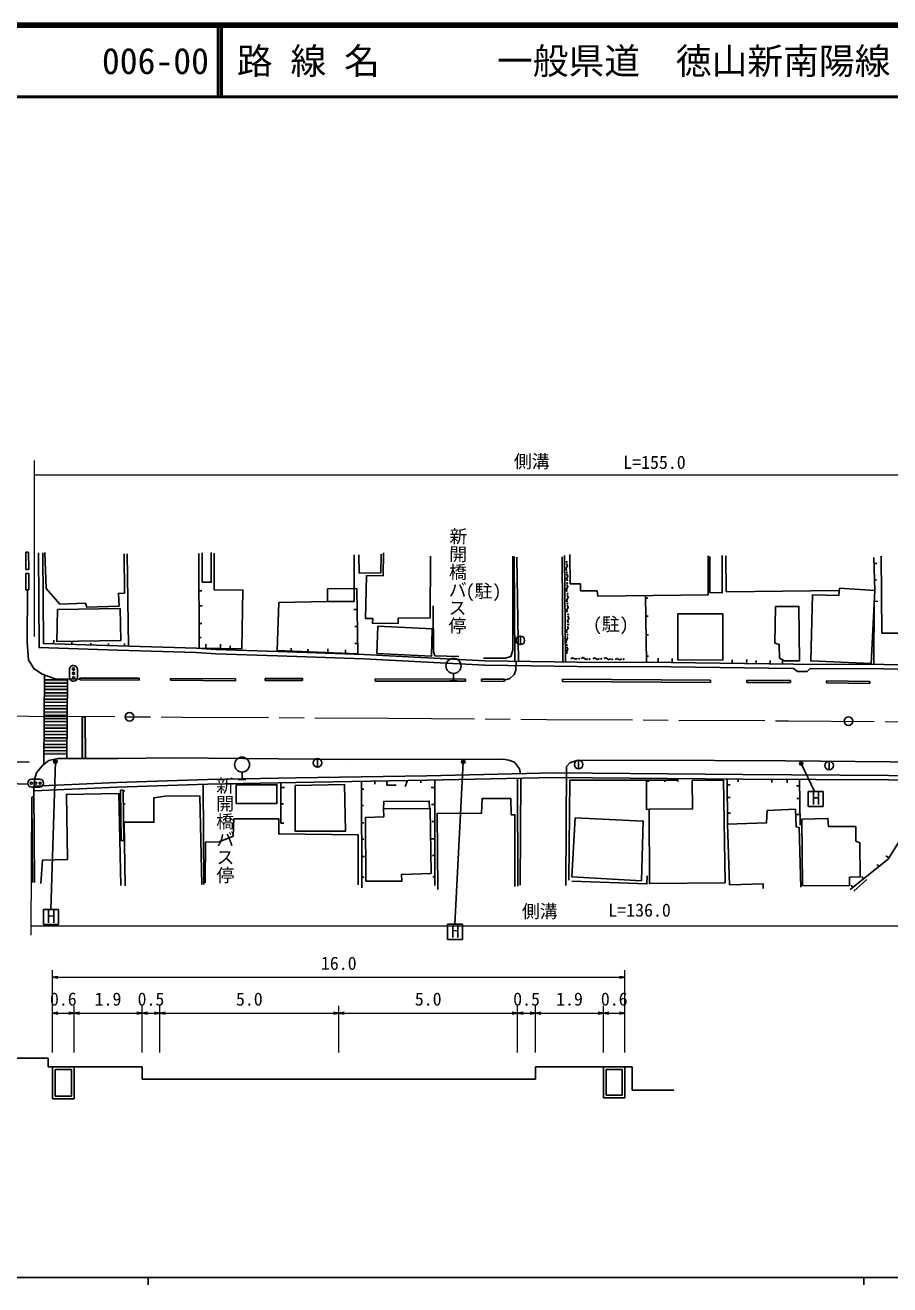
# Model space of a CAD drawing. Units: millimetres at full size, sheet at 1:1000, with parts at other scales. Extents: x 40000 to 680000, y 20000 to 380000.
# Drawn here: x 150796 to 271646, y 204000 to 380000 of the extents above; entities that cross this region are included whole.
import ezdxf
from ezdxf.enums import TextEntityAlignment as Align

# ---------------------------------------------------------------- set-up
doc = ezdxf.new("R2010")
doc.units = ezdxf.units.MM
doc.header["$LTSCALE"] = 1000
doc.linetypes.add('CHAIN', pattern=[18.5, 12, -1.5, 3.5, -1.5])
for name, color, linetype, lineweight in [('M-BGD', 7, 'Continuous', 25), ('M-BGD-EXST', 7, 'Continuous', 25), ('M-BMK', 2, 'CHAIN', 13), ('M-BMK-SRVR', 3, 'Continuous', 25), ('M-STR-HTXT', 7, 'Continuous', 13), ('M-STR-STRC', 7, 'Continuous', 25), ('M-TTL', 2, 'Continuous', 140), ('M-TTL-BAND', 7, 'Continuous', 25), ('M-TTL-LINE', 7, 'Continuous', 50)]:
    doc.layers.add(name, color=color, linetype=linetype, lineweight=lineweight)
doc.layers.add('M-BMK-HTXT', color=7, linetype='Continuous')
doc.layers.add('M-TTL-TXT', color=7, linetype='Continuous')
doc.styles.add('@ＭＳ ゴシック', font='')
doc.styles.add('ＭＳ ゴシック', font='')
doc.styles.get('@ＭＳ ゴシック').set_extended_font_data('@MS Gothic')
doc.styles.get('ＭＳ ゴシック').set_extended_font_data('MS Gothic')

# ---------------------------------------------------------------- blocks, each defined once
blk = doc.blocks.new('open_arrow')
at = {"color": 0, "linetype": 'Continuous', "lineweight": -2}
blk.add_lwpolyline([(7.5, 1.25), (0, 0), (7.5, -1.25)], dxfattribs=at)

msp = doc.modelspace()

# ---------------------------------------------------------------- hatches: boundary and pattern name
at = {"layer": 'M-BGD-EXST'}
for points in [[(155277, 277102, 0.41421), (155027, 277352, 0.41421), (154777, 277102, 1)], [(212272, 277081, 0.41421), (212022, 277331, 0.41421), (211772, 277081, 1)], [(259506, 276834, 0.41421), (259256, 277084, 0.41421), (259006, 276834, 1)]]:
    msp.add_hatch(color=256, dxfattribs=at).paths.add_polyline_path(points)
at = {"layer": 'M-STR-STRC'}
for points in [[(156696, 287614), (153496, 287637), (153493, 287187), (156693, 287164)], [(156702, 288514), (153502, 288537), (153499, 288087), (156699, 288064)], [(156683, 285814), (153483, 285837), (153480, 285387), (156680, 285364)], [(156690, 286714), (153490, 286737), (153486, 286287), (156686, 286264)], [(156671, 284014), (153471, 284037), (153467, 283587), (156667, 283564)], [(156677, 284914), (153477, 284937), (153474, 284487), (156674, 284464)], [(156658, 282214), (153458, 282237), (153455, 281787), (156655, 281764)], [(156664, 283114), (153464, 283137), (153461, 282687), (156661, 282664)], [(159195, 283353), (158745, 283351), (158775, 277535), (159225, 277537)], [(156645, 280414), (153445, 280437), (153442, 279987), (156642, 279964)], [(156652, 281314), (153452, 281337), (153448, 280887), (156648, 280864)], [(156633, 278615), (153433, 278637), (153429, 278187), (156629, 278165)], [(156639, 279514), (153439, 279537), (153436, 279087), (156636, 279064)]]:
    msp.add_hatch(color=256, dxfattribs=at).paths.add_polyline_path(points)

# ---------------------------------------------------------------- linework, layer by layer
at = {"layer": 'M-BGD'}
for p, q in [((151279, 306367), (150879, 306366)), ((150879, 306366), (150886, 303938)), ((151279, 306367), (151286, 303939)), ((165058, 306136), (165216, 293216)), ((219228, 291128), (219147, 305758)), ((219530, 305693), (219745, 291121)), ((225958, 291035), (225841, 305735)), ((226161, 305887), (226312, 291030)), ((269532, 301030), (269394, 305610)), ((269852, 304792), (269419, 304779)), ((150886, 303938), (151286, 303939)), ((150900, 303393), (150900, 301087)), ((150900, 303393), (151300, 303393)), ((151300, 303393), (151300, 301087)), ((150900, 301087), (151300, 301087)), ((269767, 302491), (269488, 302483)), ((175089, 300945), (175466, 300945)), ((237638, 290952), (237486, 300301)), ((237814, 299941), (237492, 299935)), ((175093, 298860), (175528, 298860)), ((197189, 298366), (196740, 298366)), ((237861, 297442), (237532, 297437)), ((175097, 296409), (175476, 296409)), ((197230, 295961), (196868, 295961)), ((154786, 294061), (154769, 293568)), ((175101, 294459), (175403, 294459)), ((220007, 294649), (220007, 293449)), ((237925, 294810), (237575, 294804)), ((157339, 293914), (157324, 293480)), ((159966, 293670), (159956, 293388)), ((162452, 293601), (162441, 293302)), ((164684, 293624), (164673, 293231)), ((176047, 292946), (176047, 293499)), ((178080, 292904), (178080, 293519)), ((179446, 292875), (179446, 293259)), ((187964, 292561), (187964, 292935)), ((190284, 292466), (190284, 292796)), ((193118, 292351), (193118, 292860)), ((195579, 292250), (195579, 292711)), ((197270, 293606), (196868, 293606)), ((237925, 291850), (237624, 291845)), ((239263, 291564), (239259, 290943)), ((241241, 291516), (241234, 290931)), ((249621, 291321), (249615, 290834)), ((251638, 291369), (251631, 290811)), ((252984, 291246), (252979, 290795)), ((254943, 291229), (254938, 290773)), ((256656, 291314), (256650, 290753)), ((158452, 288768), (166727, 288750)), ((158452, 288518), (158452, 288768)), ((166727, 288750), (166726, 288500)), ((171126, 288483), (171128, 288733)), ((171128, 288733), (180206, 288661)), ((180204, 288411), (180206, 288661)), ((184338, 288722), (189559, 288733)), ((184338, 288422), (184338, 288722)), ((189559, 288433), (189559, 288733)), ((199709, 288647), (212320, 288634)), ((199709, 288347), (199709, 288647)), ((210662, 289425), (210662, 288375)), ((158452, 288518), (166726, 288500)), ((171126, 288483), (180204, 288411)), ((184338, 288422), (189559, 288433)), ((199709, 288347), (212319, 288334)), ((210662, 288375), (210137, 288375)), ((210662, 288375), (211187, 288375)), ((212319, 288334), (212320, 288634)), ((214566, 288335), (214568, 288635)), ((214566, 288335), (217766, 288314)), ((214568, 288635), (217768, 288614)), ((217766, 288314), (217768, 288614)), ((225885, 288307), (225887, 288607)), ((225885, 288307), (246571, 288169)), ((225887, 288607), (246573, 288469)), ((246571, 288169), (246573, 288469)), ((251682, 288464), (257757, 288457)), ((251682, 288164), (251682, 288464)), ((251682, 288164), (257757, 288157)), ((257757, 288157), (257757, 288457)), ((262810, 288091), (262813, 288391)), ((262810, 288091), (268840, 288020)), ((262813, 288391), (268844, 288320)), ((268840, 288020), (268844, 288320)), ((191646, 277516), (191646, 276316)), ((228153, 277307), (228153, 276107)), ((263156, 277176), (263156, 275976)), ((181108, 274587), (180583, 274587)), ((181108, 275637), (181108, 274587)), ((181108, 274587), (181633, 274587)), ((219606, 274754), (219639, 259722)), ((220078, 274764), (219998, 259861)), ((248958, 268367), (248913, 274671)), ((250451, 274659), (250451, 274278)), ((255149, 274630), (255149, 274182)), ((257301, 274618), (257301, 274128)), ((259031, 274608), (259130, 268216)), ((152016, 273006), (152102, 260224)), ((164483, 273042), (164727, 273042)), ((175662, 273919), (175786, 259947)), ((186538, 274160), (186524, 268509)), ((186536, 273493), (187053, 273493)), ((197837, 259488), (197796, 274348)), ((197799, 273265), (198118, 273265)), ((199681, 274377), (199681, 273940)), ((204251, 274448), (203913, 273636)), ((206093, 274476), (206093, 274144)), ((208061, 273470), (207557, 273470)), ((208061, 274513), (208061, 259801)), ((237893, 274274), (237892, 274506)), ((240177, 274291), (240177, 274507)), ((241995, 274325), (241995, 274507)), ((248919, 273837), (249354, 273837)), ((259045, 273702), (258610, 273702)), ((164505, 271202), (164753, 271203)), ((186531, 271213), (186920, 271213)), ((208061, 271132), (207608, 271132)), ((248931, 272101), (249345, 272101)), ((259072, 271967), (258654, 271967)), ((197805, 270988), (198097, 270988)), ((248947, 269918), (249388, 269918)), ((259106, 269719), (258664, 269719)), ((186524, 268509), (186967, 268509)), ((198119, 268528), (197812, 268527)), ((208061, 268751), (207678, 268751)), ((198119, 266249), (197818, 266248)), ((208061, 266297), (207466, 266294)), ((198241, 263844), (197825, 263843)), ((208061, 263980), (207713, 263980)), ((269863, 262731), (270103, 262434)), ((271109, 263919), (271517, 263665)), ((198159, 260964), (197833, 260963)), ((208061, 260988), (207785, 260988)), ((266594, 258985), (268455, 260626)), ((267712, 261052), (267979, 260721)), ((266479, 259511), (266226, 259850)), ((148355, 235657), (154005, 235657)), ((154005, 235657), (154005, 234462)), ((154005, 234462), (167130, 234462)), ((154630, 234462), (154630, 229981)), ((154630, 229981), (154630, 234462)), ((155005, 230356), (155005, 234087)), ((155005, 234087), (157255, 234087)), ((157255, 230356), (157255, 234087)), ((157630, 234462), (157630, 229981)), ((167130, 234462), (167130, 232720)), ((222130, 232720), (222130, 234462)), ((222130, 234462), (235612, 234462)), ((231630, 234462), (231630, 230118)), ((231630, 230118), (231630, 234462)), ((232005, 234087), (234255, 234087)), ((232005, 230493), (232005, 234087)), ((234255, 230493), (234255, 234087)), ((234630, 234462), (234630, 230118)), ((235612, 234462), (235612, 231185)), ((167130, 232720), (222130, 232720)), ((235612, 231185), (241468, 231185)), ((154630, 229981), (157630, 229981)), ((155005, 230356), (157255, 230356)), ((231630, 230118), (234630, 230118)), ((232005, 230493), (234255, 230493))]:
    msp.add_line(p, q, dxfattribs=at)
for points in [[(152668, 306282), (152750, 293037), (163715, 292658), (174698, 292348), (177431, 292152), (186084, 291906), (198106, 291457), (215045, 290585), (227933, 290408), (241058, 290333), (258191, 290135)], [(153268, 306286), (153346, 293617), (163733, 293258), (174728, 292947), (177461, 292751), (186104, 292506), (198133, 292057), (215064, 291185), (227939, 291008), (241063, 290933), (258195, 290735), (270809, 290686), (283018, 290518), (306273, 290248), (309733, 290231)], [(153531, 306324), (153741, 301277), (155660, 299122), (159235, 299227), (159393, 298675), (163915, 298833), (163836, 300594), (164677, 300646), (164651, 306113)], [(176798, 306305), (176798, 302165), (175533, 302165), (175533, 306281)], [(200886, 306289), (200851, 303104), (198496, 303069), (198375, 297097), (199397, 297080), (199327, 296440), (202946, 296405), (202946, 297132), (207396, 297184), (207465, 305821)], [(177212, 306230), (177212, 301123), (181230, 301073), (181056, 292842), (175104, 292966), (175079, 306181)], [(193029, 299481), (196756, 299481), (196756, 305991)], [(200568, 306086), (200490, 303459), (197485, 303437), (197440, 305996)], [(218950, 305825), (218947, 292669), (218697, 291804), (217949, 291569), (214867, 291569)], [(226452, 304767), (226576, 304472), (226359, 304053), (226505, 303819)], [(226932, 306035), (226983, 301928), (228394, 301928), (228419, 300945), (230738, 300945), (230839, 300215), (246244, 300416), (246244, 305858)], [(248231, 305914), (248231, 300686), (246468, 300744), (246507, 305779)], [(264605, 301013), (248793, 300841), (248715, 305837)], [(270433, 305832), (270543, 295064), (276921, 295042), (276921, 297646), (279702, 297844), (279570, 305589)], [(226475, 303319), (226627, 303038), (226454, 302599), (226622, 302381)], [(151100, 301087), (151086, 293740), (151262, 291343), (151992, 290102), (153161, 289342), (154987, 288671), (158452, 288643)], [(226516, 301832), (226633, 301534), (226409, 301120), (226550, 300883)], [(226571, 300340), (226685, 300041), (226456, 299629), (226594, 299391)], [(269953, 299480), (269456, 299505), (269421, 290691)], [(211399, 291789), (208053, 291891), (207877, 292508), (207804, 298877)], [(226555, 298949), (226678, 298654), (226462, 298235), (226608, 298001)], [(226654, 297456), (226788, 297165), (226586, 296738), (226740, 296510)], [(226614, 296029), (226694, 295719), (226421, 295335), (226532, 295083)], [(226526, 294606), (226611, 294297), (226345, 293908), (226460, 293658)], [(226487, 293162), (226628, 292875), (226437, 292444), (226596, 292219)], [(217767, 288464), (218532, 288726), (219150, 289258), (219356, 289898), (219417, 291125)], [(228000, 291521), (227702, 291403), (227287, 291626), (227051, 291484)], [(229467, 291470), (229161, 291377), (228766, 291634), (228519, 291513)], [(231067, 291499), (230771, 291376), (230352, 291592), (230118, 291447)], [(232641, 291451), (232335, 291356), (231938, 291611), (231692, 291488)], [(234204, 291453), (233914, 291316), (233486, 291513), (233259, 291357)], [(258191, 290135), (258721, 289713), (260072, 289679), (260529, 290126)], [(260529, 290126), (270804, 290086), (283010, 289918), (306268, 289648), (309730, 289631)], [(220032, 275414), (219876, 276115), (219165, 277009), (218376, 277316), (217588, 277441), (196289, 277410), (186188, 277509), (171479, 277615), (163811, 277561), (157879, 277530), (155380, 277538), (154099, 277280), (153205, 276555), (152382, 275533), (152093, 274589), (152016, 273006)], [(266115, 259217), (271405, 263485), (278168, 274354), (278220, 275307), (277497, 276333), (276564, 277025), (257048, 277195), (237195, 277287), (227920, 277251), (226913, 276930), (226463, 276437), (226365, 259815)], [(152016, 273006), (163648, 273553), (176285, 273938), (188638, 274206), (206955, 274490), (224830, 274864), (251111, 274653), (271507, 274536), (289040, 274374)], [(152047, 273658), (163623, 274203), (176268, 274588), (188626, 274856), (206943, 275139), (224826, 275514), (251116, 275303), (271512, 275186), (289046, 275024)], [(201358, 274403), (201358, 273818), (202662, 273818)], [(226791, 260531), (226931, 274502), (242063, 274507)], [(237996, 270449), (237648, 270404), (237647, 274506)], [(151802, 260222), (151722, 272106), (152021, 272291)], [(152993, 260060), (153195, 263311), (156705, 263426), (156562, 272518), (163871, 272661), (164187, 259801)], [(164774, 259751), (164636, 268655), (168789, 268632), (168766, 272023), (170358, 272254), (175206, 272320), (175505, 259930)], [(200893, 270495), (200906, 271550), (207267, 271593), (207311, 270555)], [(208453, 259232), (208370, 269868), (214580, 269896), (214664, 271928), (218674, 271956), (218729, 269673), (219236, 269687), (219256, 259647)], [(253955, 259393), (253955, 260004), (249256, 259879), (248958, 268367), (254421, 268541), (254499, 270271), (258445, 270446), (258562, 267978), (258990, 267881), (259206, 259576)], [(175974, 260187), (176006, 265841), (177924, 265874), (179874, 266686), (179939, 269091), (186245, 269123), (186245, 267011), (197328, 266881), (197328, 259895)], [(227194, 260384), (237694, 260012), (237719, 261141)]]:
    msp.add_lwpolyline(points, dxfattribs=at)
for points in [[(186248, 299358), (186033, 292640), (197294, 292180), (197140, 301291), (193059, 301229), (193029, 299481)], [(264635, 301332), (269532, 301030), (269022, 290821), (260597, 291169), (260852, 300404), (264542, 300334)], [(155308, 298347), (164063, 298509), (164185, 294038), (155241, 293876)], [(242015, 297763), (248286, 297731), (248319, 291281), (242015, 291330)], [(255672, 298772), (258939, 298790), (259032, 291186), (256909, 291168), (256207, 291574), (256189, 293475), (255580, 293659)], [(200063, 296013), (207677, 295653), (207580, 291835), (199967, 292219)], [(164130, 273137), (164191, 266070), (164568, 266070), (164482, 273128)], [(180291, 271261), (185991, 271261), (185991, 273861), (180291, 273861)], [(188549, 273781), (195445, 273892), (195556, 267367), (188549, 267367)], [(243998, 274476), (248382, 274504), (248629, 260174), (238078, 260065), (237996, 270449), (244080, 270503)], [(200893, 270495), (207409, 270556), (207531, 261492), (203382, 261351), (203443, 260420), (198424, 260400), (198343, 269282), (200933, 269403)], [(227663, 269261), (237185, 268795), (236931, 260462), (227211, 260999)], [(259342, 269082), (262994, 269166), (263079, 268026), (266879, 268026), (266900, 266000), (267449, 265768), (267512, 261019), (266029, 260940), (266008, 259754), (259458, 259816)]]:
    msp.add_lwpolyline(points, close=True, dxfattribs=at)
for centre, radius in [((226490, 304999), 50), ((226490, 303553), 50), ((226559, 302063), 50), ((226593, 299181), 50), ((226616, 300570), 50), ((226684, 297688), 50), ((226684, 296253), 50), ((220007, 294049), 600), ((226592, 294831), 50), ((226512, 293396), 50), ((210662, 290475), 1050), ((228230, 291479), 50), ((229694, 291408), 50), ((231298, 291461), 50), ((232867, 291391), 50), ((234437, 291426), 50), ((181108, 276687), 1050), ((191646, 276916), 600), ((228153, 276707), 600), ((263156, 276576), 600)]:
    msp.add_circle(centre, radius, dxfattribs=at)
at = {"layer": 'M-BGD-EXST'}
for p, q in [((155027, 277102), (154398, 256434)), ((212022, 277081), (210850, 254368)), ((259256, 276834), (261125, 272940)), ((262347, 272940), (260247, 272940)), ((260247, 272940), (260247, 270840)), ((262347, 270840), (262347, 272940)), ((260247, 270840), (262347, 270840)), ((155449, 256434), (153349, 256434)), ((153349, 256434), (153349, 254334)), ((155449, 254334), (155449, 256434)), ((153349, 254334), (155449, 254334)), ((211935, 254368), (209835, 254368)), ((209835, 254368), (209835, 252268)), ((211935, 252268), (211935, 254368)), ((209835, 252268), (211935, 252268))]:
    msp.add_line(p, q, dxfattribs=at)
for centre in [(155027, 277102), (212022, 277081), (259256, 276834)]:
    msp.add_circle(centre, 250, dxfattribs=at)
at = {"layer": 'M-BMK'}
msp.add_lwpolyline([(65185, 283840), (85545, 283804), (128215, 283542), (151324, 283475), (172792, 283321), (201590, 283170), (223665, 283006), (257480, 282808), (283288, 282602), (323962, 282418), (370475, 282130), (415219, 281900), (433801, 281790), (468490, 281584), (494710, 281386), (521670, 281107), (525477, 280999), (529795, 280764), (535849, 280358), (542786, 279694), (548512, 278990), (556931, 277827), (564093, 276823), (566189, 276482)], dxfattribs=at)
at = {"layer": 'M-BMK-SRVR'}
for centre in [(165366, 283374), (265859, 282741)]:
    msp.add_circle(centre, 600, dxfattribs=at)
at = {"layer": 'M-STR-HTXT'}
for p, q in [((152105, 294599), (152105, 319185)), ((152105, 317177), (309355, 317177)), ((151625, 252875), (151722, 272106)), ((151632, 254150), (288754, 254159)), ((154630, 236462), (154630, 247962)), ((154630, 246962), (234630, 246962)), ((234630, 236462), (234630, 247962)), ((154630, 236462), (154630, 242962)), ((157630, 236462), (157630, 242962)), ((157630, 236462), (157630, 242962)), ((167130, 236462), (167130, 242962)), ((167130, 236462), (167130, 242962)), ((169630, 236462), (169630, 242962)), ((169630, 236462), (169630, 242962)), ((194630, 236462), (194630, 242962)), ((194630, 236462), (194630, 242962)), ((219630, 236462), (219630, 242962)), ((219630, 236462), (219630, 242962)), ((222130, 236462), (222130, 242962)), ((222130, 236462), (222130, 242962)), ((231630, 236462), (231630, 242962)), ((231630, 236462), (231630, 242962)), ((234630, 236462), (234630, 242962)), ((154630, 241962), (157630, 241962)), ((157630, 241962), (167130, 241962)), ((167130, 241962), (169630, 241962)), ((169630, 241962), (194630, 241962)), ((194630, 241962), (219630, 241962)), ((219630, 241962), (222130, 241962)), ((222130, 241962), (231630, 241962)), ((231630, 241962), (234630, 241962))]:
    msp.add_line(p, q, dxfattribs=at)
at = {"layer": 'M-STR-STRC'}
for p, q in [((153507, 289215), (153419, 276729)), ((156703, 288657), (156625, 277534)), ((157007, 288867), (156987, 289967)), ((158087, 289987), (158107, 288887)), ((153493, 287187), (156693, 287164)), ((153496, 287637), (156696, 287614)), ((153499, 288087), (156699, 288064)), ((153502, 288537), (156702, 288514)), ((153480, 285387), (156680, 285364)), ((153483, 285837), (156683, 285814)), ((153486, 286287), (156686, 286264)), ((153490, 286737), (156690, 286714)), ((153467, 283587), (156667, 283564)), ((153471, 284037), (156671, 284014)), ((153474, 284487), (156674, 284464)), ((153477, 284937), (156677, 284914)), ((153455, 281787), (156655, 281764)), ((153458, 282237), (156658, 282214)), ((153461, 282687), (156661, 282664)), ((153464, 283137), (156664, 283114)), ((158745, 283351), (159195, 283353)), ((158745, 283351), (158775, 277535)), ((159195, 283353), (159225, 277537)), ((153442, 279987), (156642, 279964)), ((153445, 280437), (156645, 280414)), ((153448, 280887), (156648, 280864)), ((153452, 281337), (156652, 281314)), ((153429, 278187), (156629, 278165)), ((153433, 278637), (156633, 278615)), ((153436, 279087), (156636, 279064)), ((153439, 279537), (156639, 279514)), ((139581, 277327), (151346, 277009)), ((151714, 274655), (152814, 274655)), ((140643, 274247), (151263, 273960)), ((152814, 273555), (151714, 273555))]:
    msp.add_line(p, q, dxfattribs=at)
for centre in [(157542, 290051), (157553, 289431), (157564, 288811), (151648, 274099), (152268, 274099), (152888, 274099)]:
    msp.add_circle(centre, 150, dxfattribs=at)
for centre, start, end in [((157537, 289977), 91.0422, 181.0422), ((157537, 289977), 1.0422, 91.0422), ((157557, 288877), 181.0422, 271.0422), ((157557, 288877), 271.0422, 1.0422), ((151714, 274105), 90, 180), ((152814, 274105), 0, 90), ((151714, 274105), 180, 270), ((152814, 274105), 270, 0)]:
    msp.add_arc(centre, 550, start, end, dxfattribs=at)
at = {"layer": 'M-TTL'}
msp.add_line((680000, 380000), (40000, 380000), dxfattribs=at)
at = {"layer": 'M-TTL-BAND'}
for p, q in [((40000, 205000), (579000, 205000)), ((168000, 205000), (168000, 204000)), ((268000, 205000), (268000, 204000))]:
    msp.add_line(p, q, dxfattribs=at)
at = {"layer": 'M-TTL-LINE'}
for p, q in [((177750, 380000), (177750, 370000)), ((178250, 380000), (178250, 370000)), ((40000, 370000), (680000, 370000))]:
    msp.add_line(p, q, dxfattribs=at)

# ---------------------------------------------------------------- block references
at = {"layer": 'M-STR-HTXT', "xscale": 100, "yscale": 100}
for p in [(154630, 246962), (154630, 241962), (157630, 241962), (167130, 241962), (169630, 241962), (194630, 241962), (219630, 241962), (222130, 241962), (231630, 241962)]:
    msp.add_blockref('open_arrow', p, dxfattribs=at)
at = {"layer": 'M-STR-HTXT', "xscale": 100, "yscale": 100, "rotation": 180}
for p in [(234630, 246962), (157630, 241962), (167130, 241962), (169630, 241962), (194630, 241962), (219630, 241962), (222130, 241962), (231630, 241962), (234630, 241962)]:
    msp.add_blockref('open_arrow', p, dxfattribs=at)

# ---------------------------------------------------------------- texts
at = {"layer": 'M-BGD-EXST', "style": 'ＭＳ ゴシック'}
for p in [(260700, 270532), (153802, 254026), (210287, 251960)]:
    msp.add_text('H', height=1833, dxfattribs=at).set_placement(p, align=Align.BOTTOM_LEFT)
at = {"layer": 'M-BMK-HTXT', "style": '@ＭＳ ゴシック'}
for rotation, p in [(269.377, (209852, 309884)), (270.226, (177224, 275006))]:
    msp.add_text('新開橋バス停', height=1833, rotation=rotation, dxfattribs=at).set_placement(p, align=Align.BOTTOM_LEFT)
at = {"layer": 'M-BMK-HTXT', "style": 'ＭＳ ゴシック'}
for p in [(212361, 299458), (230151, 294837)]:
    msp.add_text('(駐)', height=1833, dxfattribs=at).set_placement(p, align=Align.BOTTOM_LEFT)
at = {"layer": 'M-STR-HTXT', "style": 'ＭＳ ゴシック'}
for s, p in [('側溝', (219098, 317582)), ('L=155.0', (234387, 317460)), ('側溝', (220214, 254727)), ('L=136.0', (232309, 254893)), ('16.0', (192130, 247462)), ('0.6', (154255, 242462)), ('1.9', (160505, 242462)), ('0.5', (166505, 242462)), ('5.0', (180255, 242462)), ('5.0', (205255, 242462)), ('0.5', (219005, 242462)), ('1.9', (225005, 242462)), ('0.6', (231255, 242462))]:
    msp.add_text(s, height=1833, dxfattribs=at).set_placement(p, align=Align.BOTTOM_LEFT)
at = {"layer": 'M-TTL-TXT', "style": 'ＭＳ ゴシック'}
for s, p in [('006-00', (161521, 375000)), ('路 線 名', (180380, 375000)), ('一般県道\u3000徳山新南陽線', (216734, 375000))]:
    msp.add_text(s, height=3666, dxfattribs=at).set_placement(p, align=Align.MIDDLE_LEFT)

doc.saveas('drawing.dxf')
